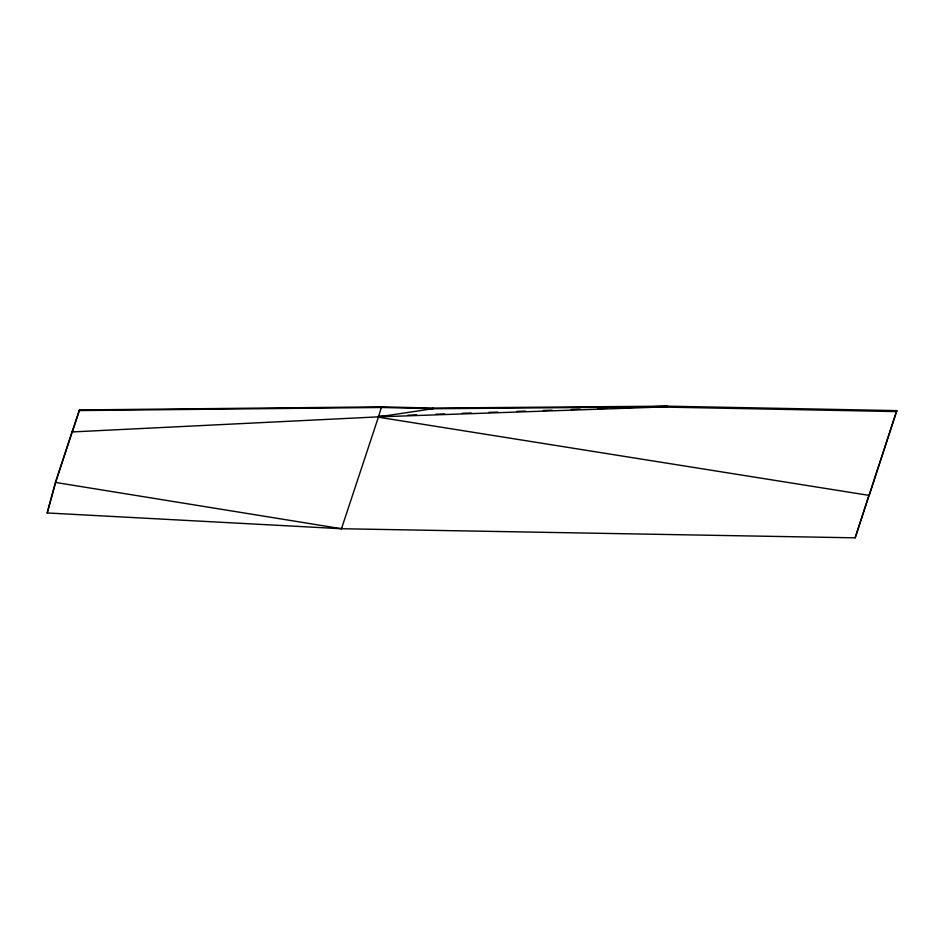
<?xml version="1.0" encoding="UTF-8"?>
<svg xmlns="http://www.w3.org/2000/svg" width="944" height="944" viewBox="0 0 944 944"><rect width="100%" height="100%" fill="white"/><g stroke="black" fill="none" stroke-linecap="round" stroke-linejoin="round"><path stroke-width="1.42" d="M896.8 410.616L855.181 537.832L341.516 528.734L341.527 527.849L341.468 528.734L47.2 512.958L55.672 481.582L79.497 409.944L381.541 406.852L433.025 408.068L666.948 406.168L896.8 410.616L869.2 495.399L378.379 417.189L341.468 528.723L55.613 482.455L47.2 512.958M390.179 415.82L378.402 416.233L378.379 417.189L381.093 408.197M855.181 537.832L869.223 494.444L869.2 495.399M652.233 406.687L666.948 406.168L666.936 407.135L896.776 411.584M55.613 482.478L72.275 431.314L72.204 431.939L378.332 416.859L666.924 406.829L666.948 406.168M378.343 417.106L378.402 416.233L378.367 416.894L432.989 408.705L433.025 408.068L432.989 408.74L666.924 406.829M341.468 528.723L341.527 527.849M72.204 431.939L79.497 409.944M407.843 415.207L416.682 414.9M435.821 414.227L444.648 413.92M462.312 413.307L471.15 413M488.815 412.386L497.653 412.068M516.793 411.407L525.619 411.1M543.284 410.487L552.122 410.18M571.262 409.507L580.088 409.2M597.764 408.587L606.591 408.28M625.73 407.607L640.457 407.1M79.426 410.569L381.47 407.478L432.989 408.705M381.541 406.852L381.494 407.489L381.541 406.852"/></g></svg>
